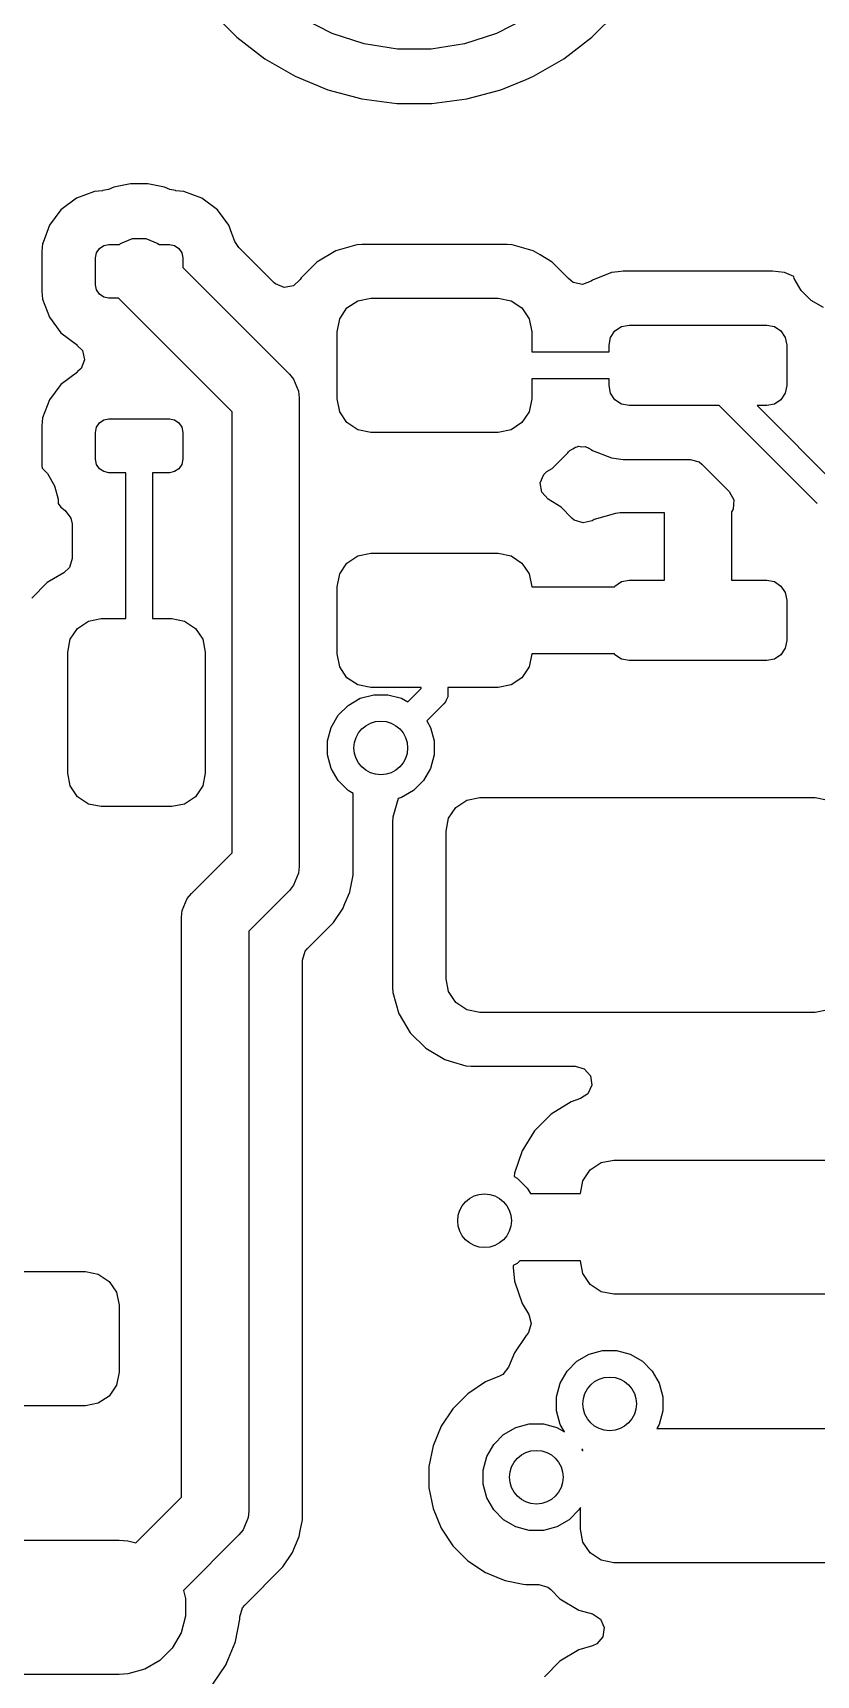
# Model space of a CAD drawing. Extents: x 0.71 to 7.56, y -5.16 to -0.79.
# Drawn here: x 5.5082 to 5.7379, y -2.0986 to -1.6171 of the extents above; entities that cross this region are included whole.
import ezdxf

# ---------------------------------------------------------------- set-up
doc = ezdxf.new("R2010")
doc.units = 0
doc.header["$MEASUREMENT"] = 0
doc.layers.add('BLACK', color=7, linetype='CONTINUOUS')

msp = doc.modelspace()

# ---------------------------------------------------------------- linework, layer by layer
at = {"layer": 'BLACK', "linetype": 'CONTINUOUS'}
for p, q in [((5.56074, -1.6111), (5.56804, -1.6184)), ((5.59597, -1.61725), (5.58717, -1.61276)), ((5.65299, -1.61276), (5.64418, -1.61725)), ((5.67212, -1.6184), (5.67942, -1.6111)), ((5.60537, -1.62031), (5.59597, -1.61725)), ((5.64418, -1.61725), (5.63478, -1.62031)), ((5.56804, -1.6184), (5.56804, -1.6184)), ((5.56804, -1.6184), (5.57623, -1.62468)), ((5.61514, -1.62185), (5.60537, -1.62031)), ((5.62502, -1.62185), (5.61514, -1.62185)), ((5.63478, -1.62031), (5.62502, -1.62185)), ((5.66393, -1.62468), (5.67212, -1.6184)), ((5.67212, -1.6184), (5.67212, -1.6184)), ((5.67212, -1.6184), (5.67212, -1.6184)), ((5.57623, -1.62468), (5.58517, -1.62984)), ((5.65499, -1.62984), (5.66393, -1.62468)), ((5.58517, -1.62984), (5.58517, -1.62984)), ((5.58517, -1.62984), (5.59471, -1.6338)), ((5.64545, -1.6338), (5.65285, -1.63073)), ((5.65285, -1.63073), (5.65499, -1.62984)), ((5.65499, -1.62984), (5.65499, -1.62984)), ((5.65499, -1.62984), (5.65499, -1.62984)), ((5.59471, -1.6338), (5.59471, -1.6338)), ((5.59471, -1.6338), (5.60468, -1.63647)), ((5.60468, -1.63647), (5.61492, -1.63781)), ((5.62524, -1.63781), (5.63548, -1.63647)), ((5.63548, -1.63647), (5.64545, -1.6338)), ((5.61492, -1.63781), (5.61492, -1.63781)), ((5.61492, -1.63781), (5.62524, -1.63781)), ((5.62524, -1.63781), (5.62524, -1.63781)), ((5.52097, -1.6656), (5.51644, -1.66899)), ((5.52628, -1.66362), (5.52097, -1.6656)), ((5.52097, -1.6656), (5.52097, -1.6656)), ((5.52863, -1.66337), (5.52628, -1.66362)), ((5.52876, -1.66336), (5.52863, -1.66337)), ((5.53042, -1.66299), (5.52876, -1.66333)), ((5.52876, -1.66333), (5.52876, -1.66336)), ((5.5319, -1.66238), (5.53042, -1.66299)), ((5.53685, -1.6614), (5.5319, -1.66238)), ((5.5319, -1.66238), (5.5319, -1.66238)), ((5.54189, -1.6614), (5.53685, -1.6614)), ((5.53685, -1.6614), (5.53685, -1.6614)), ((5.54684, -1.66238), (5.54189, -1.6614)), ((5.54189, -1.6614), (5.54189, -1.6614)), ((5.54832, -1.66299), (5.54684, -1.66238)), ((5.54684, -1.66238), (5.54684, -1.66238)), ((5.54998, -1.66333), (5.54832, -1.66299)), ((5.54998, -1.66336), (5.54998, -1.66333)), ((5.55011, -1.66337), (5.54998, -1.66336)), ((5.55246, -1.66362), (5.55011, -1.66337)), ((5.55011, -1.66337), (5.55011, -1.66337)), ((5.55011, -1.66337), (5.55011, -1.66337)), ((5.55011, -1.66337), (5.55011, -1.66337)), ((5.55777, -1.6656), (5.55246, -1.66362)), ((5.55246, -1.66362), (5.55246, -1.66362)), ((5.5623, -1.66899), (5.55777, -1.6656)), ((5.55777, -1.6656), (5.55777, -1.6656)), ((5.51644, -1.66899), (5.51304, -1.67353)), ((5.51644, -1.66899), (5.51644, -1.66899)), ((5.56231, -1.66899), (5.5623, -1.66899)), ((5.5657, -1.67353), (5.56231, -1.66899)), ((5.51304, -1.67353), (5.51117, -1.67853)), ((5.51304, -1.67353), (5.51304, -1.67353)), ((5.56658, -1.67589), (5.5657, -1.67353)), ((5.5657, -1.67353), (5.5657, -1.67353)), ((5.51106, -1.67884), (5.51081, -1.68119)), ((5.51117, -1.67853), (5.51106, -1.67884)), ((5.52687, -1.68156), (5.52773, -1.68029)), ((5.52773, -1.68029), (5.52901, -1.67943)), ((5.52901, -1.67943), (5.53051, -1.67913)), ((5.53051, -1.67913), (5.53359, -1.67913)), ((5.53359, -1.67913), (5.5339, -1.67882)), ((5.5339, -1.67882), (5.53745, -1.67735)), ((5.53745, -1.67735), (5.54129, -1.67735)), ((5.54129, -1.67735), (5.54484, -1.67882)), ((5.54484, -1.67882), (5.54522, -1.67913)), ((5.54522, -1.67913), (5.54823, -1.67913)), ((5.54823, -1.67913), (5.54973, -1.67943)), ((5.54973, -1.67943), (5.55101, -1.68029)), ((5.55101, -1.68029), (5.55187, -1.68156)), ((5.56717, -1.67746), (5.56658, -1.67589)), ((5.56746, -1.67826), (5.56717, -1.67746)), ((5.56859, -1.68001), (5.56746, -1.67826)), ((5.57894, -1.69036), (5.56859, -1.68001)), ((5.60325, -1.67923), (5.59703, -1.68103)), ((5.6047, -1.67911), (5.60325, -1.67923)), ((5.60325, -1.67923), (5.60325, -1.67923)), ((5.64727, -1.67911), (5.6047, -1.67911)), ((5.6047, -1.67911), (5.6047, -1.67911)), ((5.64872, -1.67923), (5.64727, -1.67911)), ((5.64727, -1.67911), (5.64727, -1.67911)), ((5.65494, -1.68103), (5.64872, -1.67923)), ((5.64872, -1.67923), (5.64872, -1.67923)), ((5.51081, -1.68119), (5.51081, -1.68119)), ((5.51081, -1.68119), (5.51081, -1.68119)), ((5.51081, -1.68119), (5.51081, -1.69283)), ((5.52657, -1.68307), (5.52687, -1.68156)), ((5.52657, -1.69094), (5.52657, -1.68307)), ((5.55187, -1.68156), (5.55217, -1.68307)), ((5.55217, -1.68307), (5.55217, -1.68588)), ((5.59146, -1.68433), (5.58689, -1.6889)), ((5.59703, -1.68103), (5.59146, -1.68433)), ((5.59146, -1.68433), (5.59146, -1.68433)), ((5.59703, -1.68103), (5.59703, -1.68103)), ((5.65694, -1.68222), (5.65494, -1.68103)), ((5.65494, -1.68103), (5.65494, -1.68103)), ((5.65494, -1.68103), (5.65494, -1.68103)), ((5.65494, -1.68103), (5.65494, -1.68103)), ((5.66051, -1.68433), (5.65694, -1.68222)), ((5.66508, -1.6889), (5.66051, -1.68433)), ((5.66051, -1.68433), (5.66051, -1.68433)), ((5.55217, -1.68588), (5.58344, -1.71716)), ((5.5866, -1.68939), (5.58459, -1.69127)), ((5.58689, -1.6889), (5.5866, -1.68939)), ((5.58689, -1.6889), (5.58689, -1.6889)), ((5.66515, -1.68899), (5.66508, -1.6889)), ((5.66528, -1.6891), (5.66515, -1.68899)), ((5.6653, -1.68912), (5.66528, -1.6891)), ((5.66669, -1.6903), (5.6653, -1.68912)), ((5.6653, -1.68912), (5.6653, -1.68912)), ((5.67196, -1.68989), (5.66939, -1.69087)), ((5.67235, -1.68959), (5.67196, -1.68989)), ((5.67789, -1.68741), (5.67235, -1.68959)), ((5.67984, -1.68717), (5.67789, -1.68741)), ((5.68137, -1.68699), (5.67984, -1.68717)), ((5.72512, -1.68699), (5.68137, -1.68699)), ((5.72681, -1.68719), (5.72512, -1.68699)), ((5.7286, -1.68741), (5.72681, -1.68719)), ((5.72933, -1.68769), (5.7286, -1.68741)), ((5.7286, -1.68741), (5.7286, -1.68741)), ((5.7286, -1.68741), (5.7286, -1.68741)), ((5.73135, -1.68849), (5.72933, -1.68769)), ((5.73151, -1.6891), (5.73135, -1.68849)), ((5.73357, -1.69266), (5.73151, -1.6891)), ((5.51081, -1.69283), (5.51081, -1.69283)), ((5.51081, -1.69283), (5.51106, -1.69518)), ((5.52687, -1.69245), (5.52657, -1.69094)), ((5.52773, -1.69373), (5.52687, -1.69245)), ((5.52901, -1.69458), (5.52773, -1.69373)), ((5.53051, -1.69488), (5.52901, -1.69458)), ((5.53332, -1.69488), (5.53051, -1.69488)), ((5.56664, -1.72819), (5.53332, -1.69488)), ((5.57934, -1.69071), (5.57894, -1.69036)), ((5.58188, -1.69176), (5.57934, -1.69071)), ((5.58459, -1.69127), (5.58188, -1.69176)), ((5.60352, -1.69563), (5.60728, -1.69488)), ((5.60728, -1.69488), (5.64469, -1.69488)), ((5.64469, -1.69488), (5.64845, -1.69563)), ((5.66939, -1.69087), (5.66669, -1.6903)), ((5.73648, -1.69556), (5.73357, -1.69266)), ((5.51106, -1.69518), (5.51304, -1.70049)), ((5.59819, -1.70096), (5.60032, -1.69776)), ((5.60032, -1.69776), (5.60352, -1.69563)), ((5.64845, -1.69563), (5.65164, -1.69776)), ((5.65164, -1.69776), (5.65378, -1.70096)), ((5.74004, -1.69762), (5.73648, -1.69556)), ((5.51304, -1.70049), (5.51304, -1.70049)), ((5.51304, -1.70049), (5.51644, -1.70502)), ((5.59744, -1.70472), (5.59819, -1.70096)), ((5.65378, -1.70096), (5.65453, -1.70472)), ((5.67761, -1.7064), (5.6789, -1.70449)), ((5.6789, -1.70449), (5.68081, -1.70321)), ((5.68081, -1.70321), (5.68307, -1.70276)), ((5.68307, -1.70276), (5.72343, -1.70276)), ((5.72343, -1.70276), (5.72569, -1.70321)), ((5.72569, -1.70321), (5.7276, -1.70449)), ((5.7276, -1.70449), (5.72888, -1.7064)), ((5.51644, -1.70502), (5.51644, -1.70502)), ((5.51644, -1.70502), (5.52125, -1.70863)), ((5.52125, -1.70863), (5.52118, -1.70872)), ((5.52118, -1.70872), (5.52273, -1.71026)), ((5.59744, -1.72441), (5.59744, -1.70472)), ((5.65453, -1.70472), (5.65453, -1.71063)), ((5.67717, -1.70866), (5.67761, -1.7064)), ((5.67717, -1.71063), (5.67717, -1.70866)), ((5.72888, -1.7064), (5.72933, -1.70866)), ((5.72933, -1.70866), (5.72933, -1.72047)), ((5.52331, -1.71295), (5.52235, -1.71552)), ((5.52273, -1.71026), (5.52331, -1.71295)), ((5.65453, -1.71063), (5.67717, -1.71063)), ((5.52125, -1.71657), (5.51644, -1.72018)), ((5.52235, -1.71552), (5.52121, -1.71651)), ((5.52121, -1.71651), (5.52125, -1.71657)), ((5.58344, -1.71716), (5.58466, -1.71865)), ((5.58466, -1.71865), (5.58613, -1.7222)), ((5.67717, -1.7185), (5.65453, -1.7185)), ((5.65453, -1.7185), (5.65453, -1.72441)), ((5.67717, -1.72047), (5.67717, -1.7185)), ((5.51644, -1.72018), (5.51304, -1.72471)), ((5.51644, -1.72018), (5.51644, -1.72018)), ((5.58613, -1.7222), (5.58613, -1.7222)), ((5.58613, -1.7222), (5.58632, -1.72412)), ((5.67761, -1.72273), (5.67717, -1.72047)), ((5.6789, -1.72465), (5.67761, -1.72273)), ((5.72888, -1.72273), (5.7276, -1.72465)), ((5.72933, -1.72047), (5.72888, -1.72273)), ((5.51304, -1.72471), (5.51106, -1.73002)), ((5.51304, -1.72471), (5.51304, -1.72471)), ((5.56664, -1.85751), (5.56664, -1.72819)), ((5.58632, -1.72412), (5.58632, -1.86158)), ((5.59819, -1.72818), (5.59744, -1.72441)), ((5.60032, -1.73137), (5.59819, -1.72818)), ((5.65378, -1.72818), (5.65164, -1.73137)), ((5.65453, -1.72441), (5.65378, -1.72818)), ((5.68081, -1.72593), (5.6789, -1.72465)), ((5.68307, -1.72638), (5.68081, -1.72593)), ((5.70949, -1.72638), (5.68307, -1.72638)), ((5.73819, -1.75508), (5.70949, -1.72638)), ((5.72343, -1.72638), (5.72063, -1.72638)), ((5.72063, -1.72638), (5.74491, -1.75066)), ((5.72569, -1.72593), (5.72343, -1.72638)), ((5.7276, -1.72465), (5.72569, -1.72593)), ((5.51106, -1.73002), (5.51081, -1.73237)), ((5.51081, -1.73237), (5.51081, -1.73237)), ((5.51081, -1.73237), (5.51081, -1.73237)), ((5.51081, -1.73237), (5.51081, -1.74401)), ((5.51106, -1.73002), (5.51106, -1.73002)), ((5.52657, -1.73425), (5.52687, -1.73275)), ((5.52687, -1.73275), (5.52773, -1.73147)), ((5.52773, -1.73147), (5.52901, -1.73061)), ((5.52901, -1.73061), (5.53051, -1.73031)), ((5.53051, -1.73031), (5.54823, -1.73031)), ((5.54823, -1.73031), (5.54973, -1.73061)), ((5.54973, -1.73061), (5.55101, -1.73147)), ((5.55101, -1.73147), (5.55187, -1.73275)), ((5.55187, -1.73275), (5.55217, -1.73425)), ((5.60352, -1.7335), (5.60032, -1.73137)), ((5.60728, -1.73425), (5.60352, -1.7335)), ((5.64845, -1.7335), (5.64469, -1.73425)), ((5.65164, -1.73137), (5.64845, -1.7335)), ((5.52657, -1.74213), (5.52657, -1.73425)), ((5.55217, -1.73425), (5.55217, -1.74213)), ((5.64469, -1.73425), (5.60728, -1.73425)), ((5.6678, -1.73851), (5.66818, -1.73832)), ((5.66818, -1.73832), (5.66915, -1.73844)), ((5.66915, -1.73844), (5.67013, -1.73838)), ((5.67013, -1.73838), (5.6706, -1.7386)), ((5.52687, -1.74363), (5.52657, -1.74213)), ((5.55217, -1.74213), (5.55187, -1.74363)), ((5.66051, -1.74481), (5.66508, -1.74023)), ((5.66508, -1.74023), (5.66524, -1.73997)), ((5.66524, -1.73997), (5.66571, -1.73953)), ((5.66571, -1.73953), (5.66659, -1.7391)), ((5.66659, -1.7391), (5.66738, -1.73853)), ((5.66738, -1.73853), (5.6678, -1.73851)), ((5.6706, -1.7386), (5.67092, -1.73864)), ((5.67092, -1.73864), (5.67124, -1.73891)), ((5.67124, -1.73891), (5.67196, -1.73925)), ((5.67196, -1.73925), (5.67235, -1.73954)), ((5.67235, -1.73954), (5.67235, -1.73954)), ((5.67235, -1.73954), (5.67235, -1.73954)), ((5.67235, -1.73954), (5.67789, -1.74173)), ((5.67789, -1.74173), (5.68137, -1.74215)), ((5.68137, -1.74215), (5.70094, -1.74215)), ((5.70094, -1.74215), (5.70358, -1.74292)), ((5.70358, -1.74292), (5.70439, -1.74358)), ((5.51081, -1.74401), (5.51081, -1.74401)), ((5.51081, -1.74401), (5.51088, -1.74471)), ((5.51088, -1.74471), (5.51249, -1.74632)), ((5.51249, -1.74632), (5.51455, -1.74988)), ((5.52773, -1.74491), (5.52687, -1.74363)), ((5.52901, -1.74576), (5.52773, -1.74491)), ((5.53051, -1.74606), (5.52901, -1.74576)), ((5.53543, -1.74606), (5.53051, -1.74606)), ((5.53543, -1.78884), (5.53543, -1.74606)), ((5.54823, -1.74606), (5.54331, -1.74606)), ((5.54331, -1.74606), (5.54331, -1.78884)), ((5.54973, -1.74576), (5.54823, -1.74606)), ((5.55101, -1.74491), (5.54973, -1.74576)), ((5.55187, -1.74363), (5.55101, -1.74491)), ((5.657, -1.74908), (5.6581, -1.74656)), ((5.6581, -1.74656), (5.65855, -1.74608)), ((5.65855, -1.74608), (5.65893, -1.74574)), ((5.65893, -1.74574), (5.66051, -1.74481)), ((5.70439, -1.74358), (5.71244, -1.75162)), ((5.51455, -1.74988), (5.51561, -1.75385)), ((5.65745, -1.75179), (5.657, -1.74908)), ((5.65928, -1.75384), (5.65745, -1.75179)), ((5.71244, -1.75162), (5.71376, -1.75404)), ((5.51561, -1.75385), (5.51561, -1.7551)), ((5.51561, -1.7551), (5.51644, -1.7562)), ((5.51644, -1.7562), (5.51644, -1.7562)), ((5.51644, -1.7562), (5.51644, -1.7562)), ((5.51644, -1.7562), (5.51644, -1.7562)), ((5.51644, -1.7562), (5.51771, -1.75716)), ((5.51771, -1.75716), (5.51936, -1.75936)), ((5.66312, -1.75621), (5.65928, -1.75384)), ((5.6663, -1.75939), (5.66312, -1.75621)), ((5.66312, -1.75621), (5.66312, -1.75621)), ((5.71356, -1.75678), (5.71309, -1.75751)), ((5.71309, -1.75751), (5.71309, -1.77756)), ((5.71376, -1.75404), (5.71356, -1.75678)), ((5.51936, -1.75936), (5.51967, -1.76106)), ((5.51967, -1.76106), (5.51967, -1.77122)), ((5.66697, -1.75994), (5.6663, -1.75939)), ((5.66957, -1.76081), (5.66697, -1.75994)), ((5.67224, -1.76014), (5.66957, -1.76081)), ((5.67283, -1.75979), (5.67224, -1.76014)), ((5.67904, -1.75799), (5.67283, -1.75979)), ((5.67283, -1.75979), (5.67283, -1.75979)), ((5.68049, -1.75787), (5.67904, -1.75799)), ((5.67904, -1.75799), (5.67904, -1.75799)), ((5.69341, -1.75787), (5.68049, -1.75787)), ((5.69341, -1.77756), (5.69341, -1.75787)), ((5.51967, -1.77122), (5.51889, -1.77386)), ((5.60032, -1.77257), (5.60352, -1.77043)), ((5.60352, -1.77043), (5.60728, -1.76969)), ((5.60728, -1.76969), (5.64469, -1.76969)), ((5.64469, -1.76969), (5.64845, -1.77043)), ((5.64845, -1.77043), (5.65164, -1.77257)), ((5.51727, -1.77543), (5.51243, -1.77829)), ((5.51889, -1.77386), (5.51727, -1.77543)), ((5.59744, -1.77953), (5.59819, -1.77576)), ((5.59819, -1.77576), (5.60032, -1.77257)), ((5.65164, -1.77257), (5.65378, -1.77576)), ((5.65378, -1.77576), (5.65453, -1.77953)), ((5.51243, -1.77829), (5.50786, -1.78286)), ((5.51243, -1.77829), (5.51243, -1.77829)), ((5.59744, -1.79921), (5.59744, -1.77953)), ((5.65453, -1.77953), (5.67874, -1.77953)), ((5.67874, -1.77953), (5.6789, -1.77929)), ((5.6789, -1.77929), (5.68081, -1.77801)), ((5.68081, -1.77801), (5.68307, -1.77756)), ((5.68307, -1.77756), (5.69341, -1.77756)), ((5.71309, -1.77756), (5.72343, -1.77756)), ((5.72343, -1.77756), (5.72569, -1.77801)), ((5.72569, -1.77801), (5.7276, -1.77929)), ((5.7276, -1.77929), (5.72888, -1.7812)), ((5.72888, -1.7812), (5.72933, -1.78346)), ((5.72933, -1.78346), (5.72933, -1.79528)), ((5.52129, -1.79173), (5.52449, -1.78959)), ((5.52449, -1.78959), (5.52825, -1.78884)), ((5.52825, -1.78884), (5.53543, -1.78884)), ((5.54331, -1.78884), (5.54892, -1.78884)), ((5.54892, -1.78884), (5.55269, -1.78959)), ((5.55269, -1.78959), (5.55588, -1.79173)), ((5.51841, -1.79869), (5.51916, -1.79492)), ((5.51916, -1.79492), (5.52129, -1.79173)), ((5.55588, -1.79173), (5.55801, -1.79492)), ((5.55801, -1.79492), (5.55876, -1.79869)), ((5.72933, -1.79528), (5.72888, -1.79754)), ((5.51841, -1.83412), (5.51841, -1.79869)), ((5.55876, -1.79869), (5.55876, -1.83412)), ((5.59819, -1.80298), (5.59744, -1.79921)), ((5.65453, -1.79921), (5.65378, -1.80298)), ((5.67874, -1.79921), (5.65453, -1.79921)), ((5.6789, -1.79945), (5.67874, -1.79921)), ((5.68081, -1.80073), (5.6789, -1.79945)), ((5.68307, -1.80118), (5.68081, -1.80073)), ((5.72569, -1.80073), (5.72343, -1.80118)), ((5.7276, -1.79945), (5.72569, -1.80073)), ((5.72888, -1.79754), (5.7276, -1.79945)), ((5.60032, -1.80617), (5.59819, -1.80298)), ((5.65378, -1.80298), (5.65164, -1.80617)), ((5.72343, -1.80118), (5.68307, -1.80118)), ((5.60352, -1.80831), (5.60032, -1.80617)), ((5.60728, -1.80906), (5.60352, -1.80831)), ((5.62205, -1.80906), (5.60728, -1.80906)), ((5.61814, -1.8133), (5.62205, -1.80939)), ((5.62205, -1.80939), (5.62205, -1.80906)), ((5.64469, -1.80906), (5.62992, -1.80906)), ((5.62992, -1.80906), (5.62992, -1.81102)), ((5.64845, -1.80831), (5.64469, -1.80906)), ((5.65164, -1.80617), (5.64845, -1.80831)), ((5.59774, -1.81718), (5.60065, -1.81428)), ((5.60065, -1.81428), (5.60421, -1.81222)), ((5.60421, -1.81222), (5.60818, -1.81116)), ((5.60818, -1.81116), (5.61229, -1.81116)), ((5.61229, -1.81116), (5.61626, -1.81222)), ((5.61626, -1.81222), (5.61814, -1.8133)), ((5.62877, -1.81381), (5.6237, -1.81887)), ((5.62926, -1.81321), (5.62877, -1.81381)), ((5.62945, -1.81275), (5.62926, -1.81321)), ((5.62985, -1.81179), (5.62945, -1.81275)), ((5.62992, -1.81102), (5.62985, -1.81179)), ((5.59569, -1.82075), (5.59774, -1.81718)), ((5.6237, -1.81887), (5.62479, -1.82075)), ((5.59462, -1.82472), (5.59569, -1.82075)), ((5.59462, -1.82883), (5.59462, -1.82472)), ((5.62479, -1.82075), (5.62585, -1.82472)), ((5.62585, -1.82472), (5.62585, -1.82883)), ((5.59569, -1.8328), (5.59462, -1.82883)), ((5.62585, -1.82883), (5.62479, -1.8328)), ((5.51916, -1.83788), (5.51841, -1.83412)), ((5.55876, -1.83412), (5.55801, -1.83788)), ((5.59774, -1.83636), (5.59569, -1.8328)), ((5.62479, -1.8328), (5.62273, -1.83636)), ((5.52129, -1.84108), (5.51916, -1.83788)), ((5.55801, -1.83788), (5.55588, -1.84108)), ((5.60065, -1.83927), (5.59774, -1.83636)), ((5.60209, -1.8401), (5.60065, -1.83927)), ((5.61982, -1.83927), (5.61626, -1.84132)), ((5.62273, -1.83636), (5.61982, -1.83927)), ((5.52449, -1.84321), (5.52129, -1.84108)), ((5.52825, -1.84396), (5.52449, -1.84321)), ((5.54892, -1.84396), (5.52825, -1.84396)), ((5.55269, -1.84321), (5.54892, -1.84396)), ((5.55588, -1.84108), (5.55269, -1.84321)), ((5.60209, -1.86411), (5.60209, -1.8401)), ((5.61535, -1.84157), (5.61374, -1.84711)), ((5.61626, -1.84132), (5.61535, -1.84157)), ((5.63014, -1.84738), (5.63228, -1.84419)), ((5.63228, -1.84419), (5.63547, -1.84206)), ((5.63547, -1.84206), (5.63924, -1.84131)), ((5.63924, -1.84131), (5.73766, -1.84131)), ((5.73766, -1.84131), (5.74143, -1.84206)), ((5.61374, -1.84711), (5.61363, -1.84856)), ((5.61363, -1.84856), (5.61363, -1.89704)), ((5.61374, -1.84711), (5.61374, -1.84711)), ((5.62939, -1.85115), (5.63014, -1.84738)), ((5.62939, -1.89446), (5.62939, -1.85115)), ((5.5547, -1.86944), (5.56664, -1.85751)), ((5.58613, -1.8635), (5.58466, -1.86705)), ((5.58632, -1.86158), (5.58613, -1.8635)), ((5.58466, -1.86705), (5.58344, -1.86854)), ((5.58466, -1.86705), (5.58466, -1.86705)), ((5.60111, -1.86905), (5.60123, -1.86843)), ((5.60123, -1.86843), (5.60209, -1.86411)), ((5.60123, -1.86843), (5.60123, -1.86843)), ((5.55201, -1.87448), (5.55348, -1.87093)), ((5.55348, -1.87093), (5.5547, -1.86944)), ((5.55348, -1.87093), (5.55348, -1.87093)), ((5.58344, -1.86854), (5.5715, -1.88048)), ((5.59918, -1.8737), (5.59972, -1.8724)), ((5.59972, -1.8724), (5.60111, -1.86905)), ((5.55182, -1.8764), (5.55201, -1.87448)), ((5.55182, -2.04647), (5.55182, -1.8764)), ((5.5887, -1.88558), (5.59637, -1.87791)), ((5.59637, -1.87791), (5.59918, -1.87371)), ((5.59637, -1.87791), (5.59637, -1.87791)), ((5.59918, -1.87371), (5.59918, -1.8737)), ((5.5715, -1.88048), (5.5715, -2.05054)), ((5.58727, -1.88903), (5.58805, -1.88639)), ((5.58805, -1.88639), (5.5887, -1.88558)), ((5.58727, -2.05307), (5.58727, -1.88903)), ((5.61363, -1.89704), (5.61374, -1.89849)), ((5.63014, -1.89822), (5.62939, -1.89446)), ((5.61374, -1.89849), (5.61374, -1.8985)), ((5.61374, -1.8985), (5.61555, -1.90471)), ((5.63228, -1.90142), (5.63014, -1.89822)), ((5.63547, -1.90355), (5.63228, -1.90142)), ((5.61555, -1.90471), (5.61555, -1.90471)), ((5.61555, -1.90471), (5.61555, -1.90471)), ((5.61555, -1.90471), (5.61562, -1.90483)), ((5.61562, -1.90483), (5.61884, -1.91028)), ((5.63924, -1.9043), (5.63547, -1.90355)), ((5.73766, -1.9043), (5.63924, -1.9043)), ((5.74143, -1.90355), (5.73766, -1.9043)), ((5.61884, -1.91028), (5.61884, -1.91028)), ((5.61884, -1.91028), (5.62341, -1.91485)), ((5.62341, -1.91485), (5.62341, -1.91485)), ((5.62341, -1.91485), (5.62341, -1.91485)), ((5.62341, -1.91485), (5.62898, -1.91815)), ((5.62898, -1.91815), (5.63062, -1.91862)), ((5.63062, -1.91862), (5.6352, -1.91995)), ((5.6352, -1.91995), (5.6352, -1.91995)), ((5.6352, -1.91995), (5.6352, -1.91995)), ((5.6352, -1.91995), (5.63665, -1.92007)), ((5.63665, -1.92007), (5.63665, -1.92007)), ((5.63665, -1.92007), (5.66729, -1.92007)), ((5.66729, -1.92007), (5.66993, -1.92084)), ((5.66993, -1.92084), (5.67173, -1.92292)), ((5.67212, -1.92564), (5.67098, -1.92815)), ((5.67173, -1.92292), (5.67212, -1.92564)), ((5.66604, -1.93051), (5.66017, -1.93413)), ((5.66883, -1.92958), (5.66604, -1.93051)), ((5.66604, -1.93051), (5.66604, -1.93051)), ((5.67098, -1.92815), (5.66883, -1.92958)), ((5.66017, -1.93413), (5.65529, -1.93901)), ((5.65529, -1.93901), (5.65166, -1.94488)), ((5.65166, -1.94489), (5.64949, -1.95144)), ((5.65166, -1.94488), (5.65166, -1.94489)), ((5.67165, -1.95049), (5.67484, -1.94836)), ((5.67484, -1.94836), (5.67861, -1.94761)), ((5.67861, -1.94761), (5.76719, -1.94761)), ((5.64949, -1.95144), (5.64939, -1.95241)), ((5.64939, -1.95241), (5.65025, -1.95291)), ((5.64949, -1.95144), (5.64949, -1.95144)), ((5.65025, -1.95291), (5.65316, -1.95581)), ((5.66876, -1.95745), (5.66951, -1.95368)), ((5.66951, -1.95368), (5.67165, -1.95049)), ((5.65316, -1.95581), (5.6541, -1.95745)), ((5.6541, -1.95745), (5.66876, -1.95745)), ((5.65025, -1.9779), (5.64908, -1.97857)), ((5.64908, -1.97857), (5.64908, -1.9791)), ((5.64908, -1.9791), (5.64949, -1.98315)), ((5.65101, -1.97713), (5.65025, -1.9779)), ((5.66876, -1.97713), (5.65101, -1.97713)), ((5.66951, -1.9809), (5.66876, -1.97713)), ((5.45045, -1.98031), (5.52362, -1.98031)), ((5.52362, -1.98031), (5.52739, -1.98106)), ((5.52739, -1.98106), (5.53058, -1.9832)), ((5.53058, -1.9832), (5.53272, -1.98639)), ((5.64949, -1.98315), (5.65166, -1.9897)), ((5.67165, -1.98409), (5.66951, -1.9809)), ((5.53272, -1.98639), (5.53346, -1.99016)), ((5.67484, -1.98623), (5.67165, -1.98409)), ((5.67861, -1.98698), (5.67484, -1.98623)), ((5.8549, -1.98698), (5.67861, -1.98698)), ((5.53346, -1.99016), (5.53346, -2.00984)), ((5.65166, -1.9897), (5.65166, -1.9897)), ((5.65166, -1.9897), (5.65365, -1.99292)), ((5.65365, -1.99292), (5.65438, -1.99558)), ((5.65355, -1.9982), (5.65295, -1.99894)), ((5.65438, -1.99558), (5.65355, -1.9982)), ((5.65288, -1.99901), (5.64943, -2.00417)), ((5.65295, -1.99894), (5.65288, -1.99901)), ((5.65288, -1.99901), (5.65288, -1.99901)), ((5.64943, -2.00417), (5.64771, -2.00831)), ((5.64943, -2.00417), (5.64943, -2.00417)), ((5.66486, -2.00951), (5.66777, -2.0066)), ((5.66777, -2.0066), (5.67133, -2.00455)), ((5.67133, -2.00455), (5.6753, -2.00349)), ((5.6753, -2.00349), (5.67941, -2.00349)), ((5.67941, -2.00349), (5.68338, -2.00455)), ((5.68338, -2.00455), (5.68695, -2.0066)), ((5.68695, -2.0066), (5.68985, -2.00951)), ((5.53346, -2.00984), (5.53272, -2.01361)), ((5.64093, -2.01267), (5.63577, -2.01612)), ((5.64507, -2.01095), (5.64093, -2.01267)), ((5.64093, -2.01267), (5.64093, -2.01267)), ((5.64599, -2.01045), (5.64507, -2.01095)), ((5.64771, -2.00831), (5.64599, -2.01045)), ((5.66281, -2.01307), (5.66486, -2.00951)), ((5.68985, -2.00951), (5.69191, -2.01307)), ((5.53058, -2.0168), (5.52739, -2.01894)), ((5.53272, -2.01361), (5.53058, -2.0168)), ((5.63577, -2.01612), (5.63138, -2.02051)), ((5.63577, -2.01612), (5.63577, -2.01612)), ((5.66174, -2.01704), (5.66281, -2.01307)), ((5.66174, -2.02115), (5.66174, -2.01704)), ((5.69191, -2.01307), (5.69297, -2.01704)), ((5.69297, -2.01704), (5.69297, -2.02115)), ((5.52362, -2.01969), (5.32677, -2.01969)), ((5.52739, -2.01894), (5.52362, -2.01969)), ((5.63138, -2.02051), (5.62793, -2.02567)), ((5.63138, -2.02051), (5.63138, -2.02051)), ((5.66281, -2.02512), (5.66174, -2.02115)), ((5.69297, -2.02115), (5.69191, -2.02512)), ((5.62793, -2.02567), (5.62555, -2.03141)), ((5.62793, -2.02567), (5.62793, -2.02567)), ((5.64627, -2.0281), (5.64983, -2.02605)), ((5.64983, -2.02605), (5.6538, -2.02499)), ((5.6538, -2.02499), (5.65791, -2.02499)), ((5.65791, -2.02499), (5.66188, -2.02605)), ((5.66188, -2.02605), (5.66407, -2.02731)), ((5.66407, -2.02731), (5.66281, -2.02512)), ((5.69191, -2.02512), (5.6912, -2.02635)), ((5.6912, -2.02635), (5.87546, -2.02635)), ((5.62555, -2.03141), (5.62434, -2.03749)), ((5.62555, -2.03141), (5.62555, -2.03141)), ((5.64131, -2.03457), (5.64336, -2.03101)), ((5.64336, -2.03101), (5.64627, -2.0281)), ((5.64024, -2.03854), (5.64131, -2.03457)), ((5.66948, -2.03258), (5.66915, -2.03239)), ((5.66915, -2.03239), (5.66942, -2.03287)), ((5.66942, -2.03287), (5.66948, -2.03258)), ((5.62434, -2.03749), (5.62434, -2.0437)), ((5.64024, -2.04265), (5.64024, -2.03854)), ((5.53842, -2.05986), (5.55182, -2.04647)), ((5.62434, -2.0437), (5.62555, -2.04979)), ((5.64131, -2.04662), (5.64024, -2.04265)), ((5.5715, -2.05054), (5.57131, -2.05246)), ((5.62555, -2.04979), (5.62555, -2.04979)), ((5.62555, -2.04979), (5.62793, -2.05553)), ((5.64336, -2.05019), (5.64131, -2.04662)), ((5.64627, -2.05309), (5.64336, -2.05019)), ((5.66835, -2.05019), (5.66545, -2.05309)), ((5.66876, -2.04947), (5.66835, -2.05019)), ((5.66876, -2.05587), (5.66876, -2.04947)), ((5.56985, -2.05601), (5.56862, -2.0575)), ((5.57131, -2.05246), (5.56985, -2.05601)), ((5.57131, -2.05246), (5.57131, -2.05246)), ((5.58663, -2.05629), (5.58727, -2.05307)), ((5.62793, -2.05553), (5.62793, -2.05553)), ((5.62793, -2.05553), (5.63138, -2.06069)), ((5.64983, -2.05515), (5.64627, -2.05309)), ((5.6538, -2.05621), (5.64983, -2.05515)), ((5.65791, -2.05621), (5.6538, -2.05621)), ((5.66188, -2.05515), (5.65791, -2.05621)), ((5.66545, -2.05309), (5.66188, -2.05515)), ((5.66951, -2.05964), (5.66876, -2.05587)), ((5.4252, -2.05906), (5.52362, -2.05906)), ((5.52362, -2.05906), (5.53346, -2.05906)), ((5.53346, -2.05906), (5.53603, -2.05922)), ((5.53603, -2.05922), (5.53842, -2.05986)), ((5.56862, -2.0575), (5.55234, -2.07378)), ((5.58495, -2.06125), (5.58629, -2.05801)), ((5.58629, -2.05801), (5.58663, -2.05629)), ((5.63138, -2.06069), (5.63138, -2.06069)), ((5.63138, -2.06069), (5.63577, -2.06508)), ((5.67165, -2.06283), (5.66951, -2.05964)), ((5.58155, -2.06687), (5.58436, -2.06267)), ((5.58436, -2.06267), (5.58495, -2.06125)), ((5.63577, -2.06508), (5.63577, -2.06508)), ((5.63577, -2.06508), (5.64093, -2.06853)), ((5.67484, -2.06497), (5.67165, -2.06283)), ((5.67861, -2.06572), (5.67484, -2.06497)), ((5.87546, -2.06572), (5.67861, -2.06572)), ((5.57035, -2.07808), (5.58155, -2.06687)), ((5.58155, -2.06687), (5.58155, -2.06687)), ((5.64093, -2.06853), (5.64093, -2.06853)), ((5.64093, -2.06853), (5.64596, -2.07061)), ((5.64596, -2.07061), (5.64667, -2.0709)), ((5.55234, -2.07378), (5.55298, -2.07617)), ((5.64667, -2.0709), (5.65203, -2.07197)), ((5.65203, -2.07197), (5.65275, -2.07211)), ((5.65275, -2.07211), (5.65275, -2.07211)), ((5.65275, -2.07211), (5.65275, -2.07211)), ((5.65275, -2.07211), (5.65661, -2.07211)), ((5.65661, -2.07211), (5.65925, -2.07289)), ((5.65925, -2.07289), (5.66006, -2.07354)), ((5.66006, -2.07354), (5.66278, -2.07627)), ((5.55298, -2.07617), (5.55298, -2.08131)), ((5.56892, -2.08153), (5.56969, -2.07889)), ((5.56969, -2.07889), (5.57035, -2.07808)), ((5.66278, -2.07627), (5.66835, -2.07956)), ((5.66835, -2.07956), (5.66835, -2.07956)), ((5.66835, -2.07956), (5.66835, -2.07956)), ((5.66835, -2.07956), (5.67231, -2.08071)), ((5.55298, -2.08131), (5.55165, -2.08627)), ((5.56761, -2.0888), (5.56892, -2.08223)), ((5.56892, -2.08223), (5.56892, -2.08153)), ((5.67231, -2.08071), (5.67463, -2.08219)), ((5.67463, -2.08219), (5.67578, -2.08469)), ((5.67578, -2.08469), (5.67539, -2.08742)), ((5.55165, -2.08627), (5.54908, -2.09072)), ((5.5656, -2.09381), (5.56755, -2.08908)), ((5.56755, -2.08908), (5.56761, -2.0888)), ((5.6736, -2.0895), (5.67231, -2.09009)), ((5.67539, -2.08742), (5.6736, -2.0895)), ((5.54545, -2.09436), (5.541, -2.09693)), ((5.54908, -2.09072), (5.54545, -2.09436)), ((5.56492, -2.09545), (5.5656, -2.09381)), ((5.66278, -2.09453), (5.65821, -2.09911)), ((5.66835, -2.09124), (5.66278, -2.09453)), ((5.66278, -2.09453), (5.66278, -2.09453)), ((5.67231, -2.09009), (5.66835, -2.09124)), ((5.66835, -2.09124), (5.66835, -2.09124)), ((5.53346, -2.09843), (5.4252, -2.09843)), ((5.53603, -2.09826), (5.53346, -2.09843)), ((5.541, -2.09693), (5.53603, -2.09826)), ((5.561, -2.10134), (5.56488, -2.09553)), ((5.56488, -2.09553), (5.56492, -2.09545))]:
    msp.add_line(p, q, dxfattribs=at)
at = {"layer": 'BLACK'}
for centre in [(5.61024, -1.82677), (5.64066, -1.9654), (5.67736, -2.0191), (5.65586, -2.0406)]:
    msp.add_circle(centre, 0.00787, dxfattribs=at)

doc.saveas('drawing.dxf')
